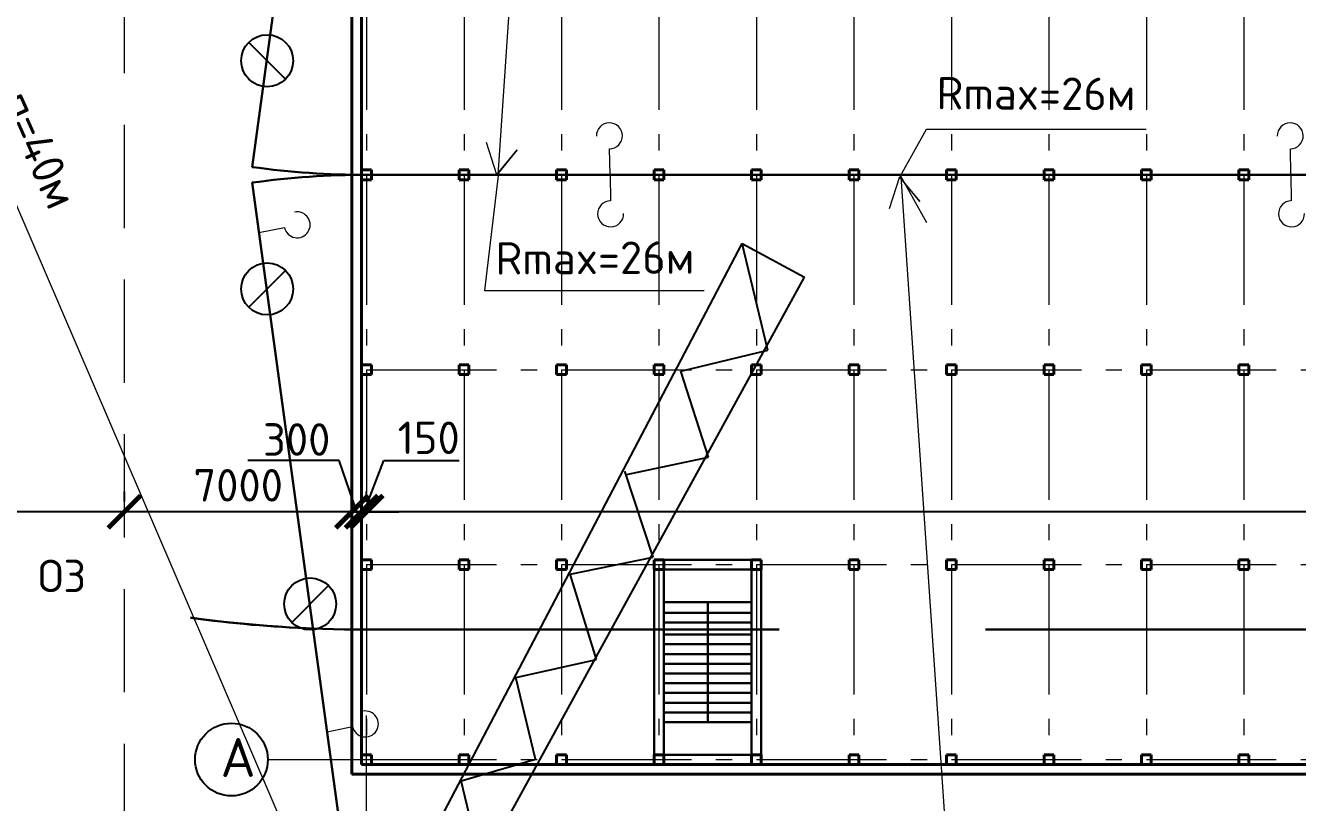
# Model space of a CAD drawing. Header units: millimetres. Extents: x -782 to 10910, y 3841 to 13237.
# Drawn here: x -609.9 to -531.6, y 4530.2 to 4578 of the extents above; entities that cross this region are included whole.
import ezdxf

# ---------------------------------------------------------------- set-up
doc = ezdxf.new("R2010")
doc.units = ezdxf.units.MM
for name, pattern in [('ACAD_ISO10W100', [18, 12, -3, 0, -3]), ('CENTER2', [28.575, 19.05, -3.175, 3.175, -3.175]), ('GOST2.303 6', [12, 8, -1.5, 1, -1.5]), ('штриховая2', [9.525, 6.35, -3.175])]:
    doc.linetypes.add(name, pattern=pattern)
doc.layers.add('1', color=7, linetype='Continuous')
doc.layers.add('тонкая', color=7, linetype='Continuous')
doc.layers.add('Оbводка', color=1, linetype='Continuous', lineweight=90)
doc.styles.add('2.5', font='isocpeur.ttf', dxfattribs={"height": 2})
doc.styles.add('Isocpeur', font='isocpeur.ttf')
doc.dimstyles.new('М500 стройгенп', dxfattribs={"dimtxt": 2, "dimasz": 2, "dimexe": 1.25, "dimexo": 0.625, "dimtad": 1, "dimlfac": 500, "dimtxsty": '2.5', "dimblk": 'ARCHTICK', "dimcen": 2.5, "dimadec": 0, "dimazin": 0, "dimtfac": 1, "dimtmove": 0, "dimatfit": 3, "dimfxl": 1, "dimarcsym": 0})

# ---------------------------------------------------------------- blocks, each defined once
blk = doc.blocks.new('_ArchTick')
at = {"color": 0, "linetype": 'ByBlock', "const_width": 0.15}
blk.add_lwpolyline([(-0.5, -0.5), (0.5, 0.5)], dxfattribs=at)
blk = doc.blocks.new('*D85')
at = {"color": 0, "lineweight": -2, "transparency": 16777216}
for p, q in [((-588.946, 4548.694), (-588.946, 4549.319)), ((-388.946, 4548.694), (-388.946, 4549.319)), ((-388.946, 4548.069), (-588.946, 4548.069))]:
    blk.add_line(p, q, dxfattribs=at)
at = {"layer": 'Defpoints', "color": 0, "lineweight": 20, "transparency": 16777216}
for p in [(-588.946, 4548.069), (-588.946, 4548.069), (-388.946, 4548.069)]:
    blk.add_point(p, dxfattribs=at)
at = {"color": 0, "lineweight": -2, "transparency": 16777216, "xscale": 2, "yscale": 2, "zscale": 2, "rotation": 180}
blk.add_blockref('_ArchTick', (-588.946, 4548.069), dxfattribs=at)
at = {"color": 0, "lineweight": -2, "transparency": 16777216, "xscale": 2, "yscale": 2, "zscale": 2}
blk.add_blockref('_ArchTick', (-388.946, 4548.069), dxfattribs=at)
at = {"color": 0, "lineweight": 20, "transparency": 16777216, "insert": (-488.946, 4549.694), "char_height": 2, "attachment_point": 5, "style": '2.5'}
blk.add_mtext('100000', dxfattribs=at)
blk = doc.blocks.new('*D86')
at = {"color": 0, "lineweight": -2, "transparency": 16777216}
for p, q in [((-603.846, 4548.694), (-603.846, 4549.319)), ((-589.846, 4548.694), (-589.846, 4549.319)), ((-589.846, 4548.069), (-603.846, 4548.069))]:
    blk.add_line(p, q, dxfattribs=at)
at = {"layer": 'Defpoints', "color": 0, "lineweight": 20, "transparency": 16777216}
for p in [(-603.846, 4548.069), (-603.846, 4548.069), (-589.846, 4548.069)]:
    blk.add_point(p, dxfattribs=at)
at = {"color": 0, "lineweight": -2, "transparency": 16777216, "xscale": 2, "yscale": 2, "zscale": 2, "rotation": 180}
blk.add_blockref('_ArchTick', (-603.846, 4548.069), dxfattribs=at)
at = {"color": 0, "lineweight": -2, "transparency": 16777216, "xscale": 2, "yscale": 2, "zscale": 2}
blk.add_blockref('_ArchTick', (-589.846, 4548.069), dxfattribs=at)
at = {"color": 0, "lineweight": 20, "transparency": 16777216, "insert": (-596.846, 4549.694), "char_height": 2, "attachment_point": 5, "style": '2.5'}
blk.add_mtext('7000', dxfattribs=at)
blk = doc.blocks.new('*D87')
at = {"color": 0, "lineweight": -2, "transparency": 16777216}
for p, q in [((-626.946, 4550.12), (-626.946, 4546.819)), ((-603.846, 4548.694), (-603.846, 4549.319)), ((-603.846, 4548.069), (-626.946, 4548.069))]:
    blk.add_line(p, q, dxfattribs=at)
at = {"layer": 'Defpoints', "color": 0, "lineweight": 25, "transparency": 16777216}
for p in [(-626.946, 4550.745), (-626.946, 4548.069), (-603.846, 4548.069)]:
    blk.add_point(p, dxfattribs=at)
at = {"color": 0, "lineweight": -2, "transparency": 16777216, "xscale": 2, "yscale": 2, "zscale": 2, "rotation": 180}
blk.add_blockref('_ArchTick', (-626.946, 4548.069), dxfattribs=at)
at = {"color": 0, "lineweight": -2, "transparency": 16777216, "xscale": 2, "yscale": 2, "zscale": 2}
blk.add_blockref('_ArchTick', (-603.846, 4548.069), dxfattribs=at)
at = {"color": 0, "lineweight": 20, "transparency": 16777216, "insert": (-615.396, 4549.694), "char_height": 2, "attachment_point": 5, "style": '2.5'}
blk.add_mtext('11550', dxfattribs=at)
blk = doc.blocks.new('*D215')
at = {"color": 0, "lineweight": -2, "transparency": 16777216}
for p, q in [((-589.251, 4548.683), (-589.251, 4549.319)), ((-588.951, 4548.683), (-588.951, 4549.319)), ((-589.251, 4548.069), (-591.251, 4548.069)), ((-589.251, 4548.069), (-588.951, 4548.069)), ((-588.951, 4548.069), (-586.951, 4548.069))]:
    blk.add_line(p, q, dxfattribs=at)
at = {"layer": 'Defpoints', "color": 0, "lineweight": 25, "transparency": 16777216}
for p in [(-589.251, 4548.058), (-588.951, 4548.069), (-588.951, 4548.058)]:
    blk.add_point(p, dxfattribs=at)
at = {"color": 0, "lineweight": -2, "transparency": 16777216, "xscale": 2, "yscale": 2, "zscale": 2}
blk.add_blockref('_ArchTick', (-589.251, 4548.069), dxfattribs=at)
at = {"color": 0, "lineweight": -2, "transparency": 16777216, "xscale": 2, "yscale": 2, "zscale": 2, "rotation": 180}
blk.add_blockref('_ArchTick', (-588.951, 4548.069), dxfattribs=at)
at = {"color": 0, "lineweight": 25, "transparency": 16777216, "insert": (-585.12, 4552.617), "char_height": 2, "attachment_point": 5, "style": '2.5'}
blk.add_mtext('150', dxfattribs=at)
blk = doc.blocks.new('*D216')
at = {"color": 0, "lineweight": -2, "transparency": 16777216}
for p, q in [((-589.846, 4548.689), (-589.846, 4549.319)), ((-589.251, 4548.683), (-589.251, 4549.319)), ((-589.846, 4548.069), (-591.846, 4548.069)), ((-589.846, 4548.069), (-589.251, 4548.069)), ((-589.251, 4548.069), (-587.251, 4548.069))]:
    blk.add_line(p, q, dxfattribs=at)
at = {"layer": 'Defpoints', "color": 0, "lineweight": 25, "transparency": 16777216}
for p in [(-589.846, 4548.064), (-589.251, 4548.069), (-589.251, 4548.058)]:
    blk.add_point(p, dxfattribs=at)
at = {"color": 0, "lineweight": -2, "transparency": 16777216, "xscale": 2, "yscale": 2, "zscale": 2}
blk.add_blockref('_ArchTick', (-589.846, 4548.069), dxfattribs=at)
at = {"color": 0, "lineweight": -2, "transparency": 16777216, "xscale": 2, "yscale": 2, "zscale": 2, "rotation": 180}
blk.add_blockref('_ArchTick', (-589.251, 4548.069), dxfattribs=at)
at = {"color": 0, "lineweight": 25, "transparency": 16777216, "insert": (-593.245, 4552.513), "char_height": 2, "attachment_point": 5, "style": '2.5'}
blk.add_mtext('300', dxfattribs=at)

msp = doc.modelspace()

# ---------------------------------------------------------------- hatches: boundary and pattern name
at = {"lineweight": 25}
h = msp.add_hatch(dxfattribs=at)
h.set_pattern_fill('ANSI31', color=256)
h.paths.add_polyline_path([(-368.191661, 4463.807408), (-373.728346, 4463.807408), (-373.728346, 4456.807408), (-369.148621, 4456.807408)])
h.paths.add_polyline_path([(-395.838756, 4466.392732), (-395.525305, 4468.691212, -0.033531004), (-397.946103, 4470.807408), (-579.946103, 4470.807408, -0.033546474), (-582.368081, 4468.690313), (-582.053972, 4466.392661, -0.454591532), (-580.237257, 4464.807408), (-397.654949, 4464.807408, -0.454492205)])
h.paths.add_polyline_path([(-369.748667, 4685.053568), (-370.828143, 4685.160867, -0.097320235), (-378.998894, 4680.813979), (-608.743581, 4680.807442), (-609.838767, 4672.796344, -0.071737884), (-603.062159, 4673.807128), (-596.916666, 4673.836845, -0.164269753), (-582.368081, 4668.924503), (-582.053972, 4671.222156, -0.374956444), (-583.437252, 4672.807408, -1), (-580.237257, 4672.807408), (-397.654949, 4672.807408, -1), (-394.454955, 4672.807408, -0.381458001), (-395.874355, 4671.217636), (-395.556386, 4668.870434, -0.164703998), (-380.97554, 4673.807408), (-368.225183, 4673.807408)])
h.paths.add_polyline_path([(-603.696659, 4674.934966, -1), (-603.37666, 4674.934966, -1)], flags=16)
h.paths.add_polyline_path([(-395.874355, 4671.217636, -0.447745786), (-397.654949, 4672.807408), (-580.237257, 4672.807408, -0.454591532), (-582.053972, 4671.222156), (-582.368081, 4668.924503, -0.033546474), (-579.946103, 4666.807408), (-397.916183, 4666.807838, -0.032682346), (-395.556386, 4668.870434)])
h.paths.add_polyline_path([(-468.071309, 4672.209808), (-468.071309, 4678.809808), (-472.871309, 4678.809808), (-472.871309, 4672.209808)], flags=24)
h.paths.add_polyline_path([(-468.071309, 4664.861306), (-468.071309, 4671.461306), (-472.871309, 4671.461306), (-472.871309, 4664.861306)], flags=9)
h.paths.add_polyline_path([(-568.008949, 4665.132408), (-561.808949, 4665.132408), (-561.808949, 4669.932408), (-568.008949, 4669.932408)], flags=9)
h = msp.add_hatch(dxfattribs=at)
h.set_pattern_fill('AR-CONC', color=256, scale=0.025)
h.paths.add_polyline_path([(-608.743586, 4680.807408), (-609.946103, 4680.807408, 0.085693329), (-617.993627, 4679.417967), (-617.98751, 4668.509175, -0.096812565), (-609.838767, 4672.796344)])
h.paths.add_polyline_path([(-617.98751, 4668.509175), (-617.993627, 4679.417967, 0.317259017), (-633.946103, 4656.807408), (-633.946103, 4480.807408, 0.414213562), (-609.946103, 4456.807408), (-608.743586, 4456.807408), (-609.700546, 4463.807408), (-609.838767, 4464.818472, -0.331250642), (-626.946103, 4487.807408), (-626.946103, 4649.807408, -0.170440016), (-621.679003, 4664.810023, -0.232505761), (-622.146101, 4665.760209, -0.671055341), (-620.090862, 4666.601968, -0.029601779)])
h.paths.add_polyline_path([(-620.687894, 4666.669257), (-615.287894, 4666.669257), (-615.287894, 4671.469257), (-620.687894, 4671.469257)], flags=25)
h.paths.add_polyline_path([(-633.514713, 4548.873557), (-626.914713, 4548.873557), (-626.914713, 4553.673557), (-633.514713, 4553.673557)], flags=24)
h.paths.add_polyline_path([(-632.021103, 4479.706118), (-625.421103, 4479.706118), (-625.421103, 4484.506118), (-632.021103, 4484.506118)], flags=24)
h.paths.add_polyline_path([(-634.133065, 4600.843937), (-630.443071, 4600.843937), (-630.443071, 4605.16393), (-634.133065, 4605.16393)], flags=9)
at = {"lineweight": 20}
h = msp.add_hatch(dxfattribs=at)
h.set_pattern_fill('AR-CONC', color=256, scale=0.025)
h.paths.add_polyline_path([(-316.353466, 4463.807408), (-368.191661, 4463.807408), (-369.148621, 4456.807408), (-316.353466, 4456.807408)])
edge = h.paths.add_edge_path()
edge.add_line((-368.191661, 4463.807408), (-387.037143, 4463.807408))
edge.add_arc((-387.037143, 4475.807794), 12.000386, 223.86662461, 270, ccw=False)
edge.add_line((-395.688881, 4467.491743), (-395.838756, 4466.392732))
edge.add_arc((-396.054952, 4464.807408), 1.599997, 0, 82.23429528, ccw=False)
edge.add_arc((-396.054952, 4464.807408), 1.599997, -180, 0, ccw=False)
edge.add_line((-397.654949, 4464.807408), (-580.237257, 4464.807408))
edge.add_arc((-581.837255, 4464.807408), 1.599997, -180, 0, ccw=False)
edge.add_arc((-581.837255, 4464.807408), 1.599997, 97.78457087, 180, ccw=False)
edge.add_line((-582.053972, 4466.392661), (-582.204114, 4467.490923))
edge.add_arc((-590.855063, 4475.807794), 12.000386, 270, 316.12794469, ccw=False)
edge.add_line((-590.855063, 4463.807408), (-609.700546, 4463.807408))
edge.add_line((-609.700546, 4463.807408), (-608.743586, 4456.807408))
edge.add_line((-608.743586, 4456.807408), (-369.148621, 4456.807408))
edge.add_line((-369.148621, 4456.807408), (-368.191661, 4463.807408))
edge = h.paths.add_edge_path()
edge.add_arc((-387.037143, 4475.807794), 12.000386, 204.62550124, 223.86662461, ccw=False)
edge.add_line((-397.946103, 4470.807408), (-490.693853, 4470.807408))
edge.add_arc((-491.827745, 4471.200197), 1.199998, 199.10645728, 340.89354272, ccw=False)
edge.add_line((-492.961638, 4470.807408), (-579.946103, 4470.807408))
edge.add_arc((-590.855063, 4475.807794), 12.000386, 316.12794469, 335.37449876, ccw=False)
edge.add_line((-582.204114, 4467.490923), (-582.053972, 4466.392661))
edge.add_arc((-581.837255, 4464.807408), 1.599997, 0, 97.78457087, ccw=False)
edge.add_line((-580.237257, 4464.807408), (-397.654949, 4464.807408))
edge.add_arc((-396.054952, 4464.807408), 1.599997, 82.23429528, 180, ccw=False)
edge.add_line((-395.838756, 4466.392732), (-395.688881, 4467.491743))
edge = h.paths.add_edge_path()
edge.add_line((-369.173453, 4680.807408), (-608.743586, 4680.807408))
edge.add_line((-608.743586, 4680.807408), (-609.700546, 4673.807408))
edge.add_line((-609.700546, 4673.807408), (-590.855063, 4673.807408))
edge.add_arc((-590.855063, 4661.807022), 12.000386, 43.87205531, 90, ccw=False)
edge.add_line((-582.204114, 4670.123893), (-582.053972, 4671.222156))
edge.add_arc((-581.837255, 4672.807408), 1.599997, 180, 262.21542913, ccw=False)
edge.add_arc((-581.837255, 4672.807408), 1.599997, 0, 180, ccw=False)
edge.add_line((-580.237257, 4672.807408), (-397.654949, 4672.807408))
edge.add_arc((-396.054952, 4672.807408), 1.599997, 0, 180, ccw=False)
edge.add_arc((-396.054952, 4672.807408), 1.599997, -83.51900907, 0, ccw=False)
edge.add_line((-395.874355, 4671.217636), (-395.556386, 4668.870434))
edge.add_arc((-336.114625, 4576.116626), 110.1662, 117.53133097, 122.65399107, ccw=False)
edge.add_line((-387.037143, 4673.807408), (-368.225183, 4673.807408))
edge.add_line((-368.225183, 4673.807408), (-369.173453, 4680.807408))
edge = h.paths.add_edge_path()
edge.add_line((-608.743586, 4680.807408), (-617.994481, 4680.807408))
edge.add_line((-617.994481, 4680.807408), (-617.990367, 4673.414839))
edge.add_arc((-614.946103, 4661.807408), 12, 90, 104.69589657, ccw=False)
edge.add_line((-614.946103, 4673.807408), (-609.700546, 4673.807408))
edge.add_line((-609.700546, 4673.807408), (-608.743586, 4680.807408))
edge = h.paths.add_edge_path()
edge.add_line((-395.556386, 4668.870434), (-395.874355, 4671.217636))
edge.add_arc((-396.054952, 4672.807408), 1.599997, 180, 276.48099093, ccw=False)
edge.add_line((-397.654949, 4672.807408), (-580.237257, 4672.807408))
edge.add_arc((-581.837255, 4672.807408), 1.599997, -97.78457087, 0, ccw=False)
edge.add_line((-582.053972, 4671.222156), (-582.204114, 4670.123893))
edge.add_arc((-590.855063, 4661.807022), 12.000386, 24.62550124, 43.87205531, ccw=False)
edge.add_line((-579.946103, 4666.807408), (-495.336234, 4666.807408))
edge.add_arc((-494.750257, 4665.760209), 1.199998, 60.7700888, 119.2299112, ccw=False)
edge.add_line((-494.164279, 4666.807408), (-397.946103, 4666.807408))
edge.add_arc((-395.805836, 4666.743802), 2.141212, 83.30987815, 178.29773268, ccw=False)
h.paths.add_polyline_path([(-493.997563, 4666.092173), (-490.757568, 4666.092173), (-490.757568, 4666.807408), (-493.997563, 4666.807408)])
h.paths.add_polyline_path([(-368.225183, 4673.807408), (-316.353466, 4673.807408), (-316.353466, 4680.807408), (-369.173453, 4680.807408)])
edge = h.paths.add_edge_path()
edge.add_arc((-609.946103, 4656.807408), 24, 109.59180627, 180)
edge.add_line((-633.946103, 4656.807408), (-633.946103, 4480.807408))
edge.add_arc((-609.946103, 4480.807408), 24, 180, 270)
edge.add_line((-609.946103, 4456.807408), (-608.743586, 4456.807408))
edge.add_line((-608.743586, 4456.807408), (-609.700546, 4463.807408))
edge.add_line((-609.700546, 4463.807408), (-614.946103, 4463.807408))
edge.add_arc((-637.916666, 4452.836845), 25.455844, 25.52877937, 64.47122063)
edge.add_line((-626.946103, 4475.807408), (-626.946103, 4661.807408))
edge.add_arc((-614.946103, 4661.807408), 12, 104.69589657, 180, ccw=False)
edge.add_line((-617.990367, 4673.414839), (-617.993708, 4679.417938))
at = {"lineweight": 25}
h = msp.add_hatch(dxfattribs=at)
h.set_pattern_fill('AR-CONC', color=256, scale=0.025)
h.paths.add_polyline_path([(-583.437252, 4464.807408, -0.374956444), (-582.053972, 4466.392661), (-582.204114, 4467.490923, -0.204033738), (-590.855063, 4463.807408), (-602.946103, 4463.807408, -0.072953131), (-609.838767, 4464.818472), (-608.743586, 4456.807408), (-375.228346, 4456.807408), (-375.228346, 4463.807408), (-387.037143, 4463.807408, -0.077886135), (-390.708441, 4464.382785), (-394.459977, 4464.680734, -0.96113778), (-397.654949, 4464.807408), (-580.237257, 4464.807408, -1)])
h.paths.add_polyline_path([(-633.514713, 4548.873557), (-626.914713, 4548.873557), (-626.914713, 4553.673557), (-633.514713, 4553.673557)], flags=24)
h.paths.add_polyline_path([(-632.021103, 4479.706118), (-625.421103, 4479.706118), (-625.421103, 4484.506118), (-632.021103, 4484.506118)], flags=24)
h.paths.add_polyline_path([(-634.133065, 4600.843937), (-630.443071, 4600.843937), (-630.443071, 4605.16393), (-634.133065, 4605.16393)], flags=9)
h.paths.add_polyline_path([(-468.071309, 4457.905008), (-468.071309, 4464.505008), (-472.871309, 4464.505008), (-472.871309, 4457.905008)], flags=24)
edge = h.paths.add_edge_path()
edge.add_arc((-609.946103, 4656.807408), 24, 109.59160183, 180)
edge.add_line((-633.946103, 4656.807408), (-633.946103, 4480.807408))
edge.add_arc((-609.946103, 4480.807408), 24, 180, 270)
edge.add_line((-609.946103, 4456.807408), (-608.743586, 4456.807408))
edge.add_line((-608.743586, 4456.807408), (-609.700546, 4463.807408))
edge.add_line((-609.700546, 4463.807408), (-609.838767, 4464.818472))
edge.add_arc((-602.946103, 4487.807408), 24, 180, 253.30994122, ccw=False)
edge.add_line((-626.946103, 4487.807408), (-626.946103, 4661.807408))
edge.add_arc((-614.946103, 4661.807408), 12, 104.69537151, 180, ccw=False)
edge.add_line((-617.990261, 4673.414867), (-617.993627, 4679.417967))
at = {"lineweight": 20}
h = msp.add_hatch(dxfattribs=at)
h.set_pattern_fill('ANSI31', color=256, angle=90)
h.set_pattern_definition([(135, (-2824.641, 1373.7972), (-2.245064, -2.245064), [])])
h.paths.add_polyline_path([(-579.946103, 4470.807408, -0.084176912), (-582.204114, 4467.490923), (-582.053972, 4466.392661, -0.454591532), (-580.237257, 4464.807408), (-397.654949, 4464.807408, -0.454492205), (-395.838756, 4466.392732), (-395.688881, 4467.491743, -0.084153049), (-397.946103, 4470.807408), (-490.693853, 4470.807408, -0.71189231), (-492.961638, 4470.807408)])
h.paths.add_polyline_path([(-580.237257, 4672.807408, -0.454591532), (-582.053972, 4671.222156), (-582.204114, 4670.123893, -0.084176912), (-579.946103, 4666.807408), (-495.336234, 4666.807408, -0.260759243), (-494.164279, 4666.807408), (-397.946103, 4666.807408, -0.083164554), (-395.721467, 4670.089038), (-395.874355, 4671.217636, -0.447745786), (-397.654949, 4672.807408)])
h.paths.add_polyline_path([(-493.99518, 4666.152561), (-488.59518, 4666.152561), (-488.59518, 4670.952561), (-493.99518, 4670.952561)], flags=9)
h.paths.add_polyline_path([(-360.290529, 4665.506476), (-355.290529, 4665.506476), (-355.290529, 4670.306476), (-360.290529, 4670.306476)], flags=9)

# ---------------------------------------------------------------- linework, layer by layer
at = {"lineweight": 30}
for p, q in [((-595.989439, 4569.286622), (-588.946103, 4620.807408)), ((-595.989439, 4568.328194), (-588.946103, 4516.807408)), ((-570.646103, 4545.107408), (-565.246103, 4545.107408)), ((-571.246103, 4544.507408), (-571.246103, 4533.107408)), ((-570.646103, 4533.107408), (-570.646103, 4544.507408)), ((-570.646103, 4544.507408), (-570.646103, 4542.507408)), ((-570.646103, 4544.507408), (-565.246103, 4544.507408)), ((-565.246103, 4544.507408), (-565.246103, 4533.107408)), ((-564.646103, 4533.107408), (-564.646103, 4544.507408)), ((-570.646103, 4542.507408), (-565.246103, 4542.507408)), ((-567.946103, 4535.107408), (-567.946103, 4542.507408)), ((-570.646103, 4541.846091), (-565.246103, 4541.846091)), ((-570.646103, 4541.246091), (-565.246103, 4541.246091)), ((-570.646103, 4540.507408), (-565.246103, 4540.507408)), ((-570.646103, 4539.907408), (-565.246103, 4539.907408)), ((-570.646103, 4539.307408), (-565.246103, 4539.307408)), ((-570.646103, 4538.707408), (-565.246103, 4538.707408)), ((-570.646103, 4538.107408), (-565.246103, 4538.107408)), ((-570.646103, 4537.507408), (-565.246103, 4537.507408)), ((-570.646103, 4536.907408), (-565.246103, 4536.907408)), ((-570.646103, 4536.307408), (-565.246103, 4536.307408)), ((-570.646103, 4535.707408), (-565.246103, 4535.707408)), ((-570.646103, 4533.107408), (-570.646103, 4535.107408)), ((-570.646103, 4535.107408), (-565.246103, 4535.107408)), ((-565.246103, 4533.107408), (-570.646103, 4533.107408))]:
    msp.add_line(p, q, dxfattribs=at)
at = {"lineweight": 20}
for p, q in [((-580.83881, 4568.817203), (-577.309, 4620.697261)), ((-580.830604, 4568.937815), (-581.677329, 4561.682859)), ((-556.052278, 4568.687466), (-552.522468, 4516.807408)), ((-588.946103, 4548.068777), (-589.846103, 4548.068777))]:
    msp.add_line(p, q, dxfattribs=at)
at = {"linetype": 'штриховая2', "lineweight": 20}
msp.add_line((-603.846103, 4517.907408), (-603.846103, 4619.707408), dxfattribs=at)
at = {"lineweight": 40}
for p, q in [((-589.846103, 4605.707408), (-589.846103, 4535.249356)), ((-589.246103, 4605.107408), (-589.246103, 4532.507408)), ((-588.646103, 4569.107408), (-589.246103, 4569.107408)), ((-589.246103, 4569.107408), (-589.246103, 4568.507408)), ((-588.646103, 4568.507408), (-588.646103, 4569.107408)), ((-582.646103, 4569.107408), (-583.246103, 4569.107408)), ((-583.246103, 4569.107408), (-583.246103, 4568.507408)), ((-582.646103, 4568.507408), (-582.646103, 4569.107408)), ((-576.646103, 4569.107408), (-577.246103, 4569.107408)), ((-577.246103, 4569.107408), (-577.246103, 4568.507408)), ((-576.646103, 4568.507408), (-576.646103, 4569.107408)), ((-570.646103, 4569.107408), (-571.246103, 4569.107408)), ((-571.246103, 4569.107408), (-571.246103, 4568.507408)), ((-570.646103, 4568.507408), (-570.646103, 4569.107408)), ((-564.646103, 4569.107408), (-565.246103, 4569.107408)), ((-565.246103, 4569.107408), (-565.246103, 4568.507408)), ((-564.646103, 4568.507408), (-564.646103, 4569.107408)), ((-558.646103, 4569.107408), (-559.246103, 4569.107408)), ((-559.246103, 4569.107408), (-559.246103, 4568.507408)), ((-558.646103, 4568.507408), (-558.646103, 4569.107408)), ((-552.646103, 4569.107408), (-553.246103, 4569.107408)), ((-553.246103, 4569.107408), (-553.246103, 4568.507408)), ((-552.646103, 4568.507408), (-552.646103, 4569.107408)), ((-546.646103, 4569.107408), (-547.246103, 4569.107408)), ((-547.246103, 4569.107408), (-547.246103, 4568.507408)), ((-546.646103, 4568.507408), (-546.646103, 4569.107408)), ((-540.646103, 4569.107408), (-541.246103, 4569.107408)), ((-541.246103, 4569.107408), (-541.246103, 4568.507408)), ((-540.646103, 4568.507408), (-540.646103, 4569.107408)), ((-534.646103, 4569.107408), (-535.246103, 4569.107408)), ((-535.246103, 4569.107408), (-535.246103, 4568.507408)), ((-534.646103, 4568.507408), (-534.646103, 4569.107408)), ((-589.246103, 4568.507408), (-588.646103, 4568.507408)), ((-583.246103, 4568.507408), (-582.646103, 4568.507408)), ((-577.246103, 4568.507408), (-576.646103, 4568.507408)), ((-571.246103, 4568.507408), (-570.646103, 4568.507408)), ((-565.246103, 4568.507408), (-564.646103, 4568.507408)), ((-559.246103, 4568.507408), (-558.646103, 4568.507408)), ((-553.246103, 4568.507408), (-552.646103, 4568.507408)), ((-547.246103, 4568.507408), (-546.646103, 4568.507408)), ((-541.246103, 4568.507408), (-540.646103, 4568.507408)), ((-535.246103, 4568.507408), (-534.646103, 4568.507408)), ((-588.646103, 4557.107408), (-589.246103, 4557.107408)), ((-589.246103, 4557.107408), (-589.246103, 4556.507408)), ((-589.246103, 4556.507408), (-588.646103, 4556.507408)), ((-588.646103, 4556.507408), (-588.646103, 4557.107408)), ((-582.646103, 4557.107408), (-583.246103, 4557.107408)), ((-583.246103, 4557.107408), (-583.246103, 4556.507408)), ((-583.246103, 4556.507408), (-582.646103, 4556.507408)), ((-582.646103, 4556.507408), (-582.646103, 4557.107408)), ((-576.646103, 4557.107408), (-577.246103, 4557.107408)), ((-577.246103, 4557.107408), (-577.246103, 4556.507408)), ((-577.246103, 4556.507408), (-576.646103, 4556.507408)), ((-576.646103, 4556.507408), (-576.646103, 4557.107408)), ((-570.646103, 4557.107408), (-571.246103, 4557.107408)), ((-571.246103, 4557.107408), (-571.246103, 4556.507408)), ((-571.246103, 4556.507408), (-570.646103, 4556.507408)), ((-570.646103, 4556.507408), (-570.646103, 4557.107408)), ((-564.646103, 4557.107408), (-565.246103, 4557.107408)), ((-565.246103, 4557.107408), (-565.246103, 4556.507408)), ((-565.246103, 4556.507408), (-564.646103, 4556.507408)), ((-564.646103, 4556.507408), (-564.646103, 4557.107408)), ((-558.646103, 4557.107408), (-559.246103, 4557.107408)), ((-559.246103, 4557.107408), (-559.246103, 4556.507408)), ((-559.246103, 4556.507408), (-558.646103, 4556.507408)), ((-558.646103, 4556.507408), (-558.646103, 4557.107408)), ((-552.646103, 4557.107408), (-553.246103, 4557.107408)), ((-553.246103, 4557.107408), (-553.246103, 4556.507408)), ((-553.246103, 4556.507408), (-552.646103, 4556.507408)), ((-552.646103, 4556.507408), (-552.646103, 4557.107408)), ((-546.646103, 4557.107408), (-547.246103, 4557.107408)), ((-547.246103, 4557.107408), (-547.246103, 4556.507408)), ((-547.246103, 4556.507408), (-546.646103, 4556.507408)), ((-546.646103, 4556.507408), (-546.646103, 4557.107408)), ((-540.646103, 4557.107408), (-541.246103, 4557.107408)), ((-541.246103, 4557.107408), (-541.246103, 4556.507408)), ((-541.246103, 4556.507408), (-540.646103, 4556.507408)), ((-540.646103, 4556.507408), (-540.646103, 4557.107408)), ((-534.646103, 4557.107408), (-535.246103, 4557.107408)), ((-535.246103, 4557.107408), (-535.246103, 4556.507408)), ((-535.246103, 4556.507408), (-534.646103, 4556.507408)), ((-534.646103, 4556.507408), (-534.646103, 4557.107408)), ((-588.646103, 4545.107408), (-589.246103, 4545.107408)), ((-589.246103, 4545.107408), (-589.246103, 4544.507408)), ((-588.646103, 4544.507408), (-588.646103, 4545.107408)), ((-582.646103, 4545.107408), (-583.246103, 4545.107408)), ((-583.246103, 4545.107408), (-583.246103, 4544.507408)), ((-582.646103, 4544.507408), (-582.646103, 4545.107408)), ((-576.646103, 4545.107408), (-577.246103, 4545.107408)), ((-577.246103, 4545.107408), (-577.246103, 4544.507408)), ((-576.646103, 4544.507408), (-576.646103, 4545.107408)), ((-570.646103, 4545.107408), (-571.246103, 4545.107408)), ((-571.246103, 4545.107408), (-571.246103, 4544.507408)), ((-570.646103, 4544.507408), (-570.646103, 4545.107408)), ((-564.646103, 4545.107408), (-565.246103, 4545.107408)), ((-565.246103, 4545.107408), (-565.246103, 4544.507408)), ((-564.646103, 4544.507408), (-564.646103, 4545.107408)), ((-558.646103, 4545.107408), (-559.246103, 4545.107408)), ((-559.246103, 4545.107408), (-559.246103, 4544.507408)), ((-558.646103, 4544.507408), (-558.646103, 4545.107408)), ((-552.646103, 4545.107408), (-553.246103, 4545.107408)), ((-553.246103, 4545.107408), (-553.246103, 4544.507408)), ((-552.646103, 4544.507408), (-552.646103, 4545.107408)), ((-546.646103, 4545.107408), (-547.246103, 4545.107408)), ((-547.246103, 4545.107408), (-547.246103, 4544.507408)), ((-546.646103, 4544.507408), (-546.646103, 4545.107408)), ((-540.646103, 4545.107408), (-541.246103, 4545.107408)), ((-541.246103, 4545.107408), (-541.246103, 4544.507408)), ((-540.646103, 4544.507408), (-540.646103, 4545.107408)), ((-534.646103, 4545.107408), (-535.246103, 4545.107408)), ((-535.246103, 4545.107408), (-535.246103, 4544.507408)), ((-534.646103, 4544.507408), (-534.646103, 4545.107408)), ((-589.246103, 4544.507408), (-588.646103, 4544.507408)), ((-583.246103, 4544.507408), (-582.646103, 4544.507408)), ((-577.246103, 4544.507408), (-576.646103, 4544.507408)), ((-571.246103, 4544.507408), (-570.646103, 4544.507408)), ((-565.246103, 4544.507408), (-564.646103, 4544.507408)), ((-559.246103, 4544.507408), (-558.646103, 4544.507408)), ((-553.246103, 4544.507408), (-552.646103, 4544.507408)), ((-547.246103, 4544.507408), (-546.646103, 4544.507408)), ((-541.246103, 4544.507408), (-540.646103, 4544.507408)), ((-535.246103, 4544.507408), (-534.646103, 4544.507408)), ((-589.846103, 4535.249356), (-589.846103, 4532.507408)), ((-588.646103, 4533.107408), (-589.246103, 4533.107408)), ((-589.246103, 4533.107408), (-589.246103, 4532.507408)), ((-588.646103, 4532.507408), (-588.646103, 4533.107408)), ((-582.646103, 4533.107408), (-583.246103, 4533.107408)), ((-583.246103, 4533.107408), (-583.246103, 4532.507408)), ((-582.646103, 4532.507408), (-582.646103, 4533.107408)), ((-576.646103, 4533.107408), (-577.246103, 4533.107408)), ((-577.246103, 4533.107408), (-577.246103, 4532.507408)), ((-576.646103, 4532.507408), (-576.646103, 4533.107408)), ((-570.646103, 4533.107408), (-571.246103, 4533.107408)), ((-571.246103, 4533.107408), (-571.246103, 4532.507408)), ((-570.646103, 4532.507408), (-570.646103, 4533.107408)), ((-564.646103, 4533.107408), (-565.246103, 4533.107408)), ((-565.246103, 4533.107408), (-565.246103, 4532.507408)), ((-564.646103, 4532.507408), (-564.646103, 4533.107408)), ((-558.646103, 4533.107408), (-559.246103, 4533.107408)), ((-559.246103, 4533.107408), (-559.246103, 4532.507408)), ((-558.646103, 4532.507408), (-558.646103, 4533.107408)), ((-552.646103, 4533.107408), (-553.246103, 4533.107408)), ((-553.246103, 4533.107408), (-553.246103, 4532.507408)), ((-552.646103, 4532.507408), (-552.646103, 4533.107408)), ((-546.646103, 4533.107408), (-547.246103, 4533.107408)), ((-547.246103, 4533.107408), (-547.246103, 4532.507408)), ((-546.646103, 4532.507408), (-546.646103, 4533.107408)), ((-540.646103, 4533.107408), (-541.246103, 4533.107408)), ((-541.246103, 4533.107408), (-541.246103, 4532.507408)), ((-540.646103, 4532.507408), (-540.646103, 4533.107408)), ((-534.646103, 4533.107408), (-535.246103, 4533.107408)), ((-535.246103, 4533.107408), (-535.246103, 4532.507408)), ((-534.646103, 4532.507408), (-534.646103, 4533.107408)), ((-589.846103, 4532.507408), (-589.846103, 4531.907408)), ((-589.246103, 4532.507408), (-588.646103, 4532.507408)), ((-589.246103, 4532.507408), (-388.646103, 4532.507408)), ((-583.246103, 4532.507408), (-582.646103, 4532.507408)), ((-577.246103, 4532.507408), (-576.646103, 4532.507408)), ((-571.246103, 4532.507408), (-570.646103, 4532.507408)), ((-565.246103, 4532.507408), (-564.646103, 4532.507408)), ((-559.246103, 4532.507408), (-558.646103, 4532.507408)), ((-553.246103, 4532.507408), (-552.646103, 4532.507408)), ((-547.246103, 4532.507408), (-546.646103, 4532.507408)), ((-541.246103, 4532.507408), (-540.646103, 4532.507408)), ((-535.246103, 4532.507408), (-534.646103, 4532.507408)), ((-589.846103, 4531.907408), (-388.646103, 4531.907408))]:
    msp.add_line(p, q, dxfattribs=at)
at = {"linetype": 'GOST2.303 6', "lineweight": 20}
for p, q in [((-588.946103, 4604.807408), (-588.946103, 4532.807408)), ((-582.946103, 4604.807408), (-582.946103, 4532.807408)), ((-576.946103, 4604.807408), (-576.946103, 4532.807408)), ((-570.946103, 4604.807408), (-570.946103, 4532.807408)), ((-564.946103, 4604.807408), (-564.946103, 4532.807408)), ((-558.946103, 4604.807408), (-558.946103, 4532.807408)), ((-552.946103, 4604.807408), (-552.946103, 4532.807408)), ((-546.946103, 4604.807408), (-546.946103, 4532.807408)), ((-540.946103, 4604.807408), (-540.946103, 4532.807408)), ((-534.946103, 4604.807408), (-534.946103, 4532.807408)), ((-588.946103, 4556.807408), (-388.946103, 4556.807408)), ((-588.946103, 4544.807408), (-388.946103, 4544.807408)), ((-588.946103, 4528.759219), (-588.946103, 4535.524369)), ((-588.946103, 4532.807408), (-388.946103, 4532.807408))]:
    msp.add_line(p, q, dxfattribs=at)
at = {"lineweight": 13}
for p, q in [((-588.946103, 4516.807408), (-620.520779, 4590.247508)), ((-556.07794, 4568.752335), (-554.469766, 4571.628461)), ((-554.469766, 4571.628461), (-540.957863, 4571.628461)), ((-573.959024, 4568.807408), (-573.984664, 4570.4072)), ((-532.049324, 4568.807408), (-532.074964, 4570.4072)), ((-573.959024, 4568.807408), (-573.933385, 4567.207616)), ((-556.07794, 4568.752335), (-554.469766, 4565.876209)), ((-532.049324, 4568.807408), (-532.023685, 4567.207616)), ((-595.568606, 4565.249873), (-594.000668, 4565.568559)), ((-581.677329, 4561.682859), (-568.165427, 4561.682859)), ((-591.367911, 4534.52251), (-589.799972, 4534.841196))]:
    msp.add_line(p, q, dxfattribs=at)
at = {"lineweight": 25}
for p, q in [((-593.930748, 4574.700524), (-596.193486, 4576.963262)), ((-595.062117, 4575.831893), (-593.930748, 4574.700524)), ((-593.930748, 4562.914292), (-596.193486, 4560.651554)), ((-595.062117, 4561.782923), (-593.930748, 4562.914292)), ((-590.632389, 4551.216261), (-596.249369, 4551.216261)), ((-589.548441, 4548.068777), (-590.632389, 4551.216261)), ((-589.100779, 4548.068777), (-587.882811, 4551.216261)), ((-587.882811, 4551.216261), (-583.238259, 4551.216261)), ((-591.285776, 4543.519189), (-593.548514, 4541.256451)), ((-592.417145, 4542.38782), (-591.285776, 4543.519189)), ((-570.646103, 4535.107408), (-570.646103, 4535.707408))]:
    msp.add_line(p, q, dxfattribs=at)
at = {"lineweight": 18}
for p, q in [((-580.930098, 4568.817203), (-581.55575, 4570.796434)), ((-579.673218, 4570.340868), (-580.930098, 4568.817203)), ((-580.900172, 4568.853481), (-579.673218, 4570.340868)), ((-556.143566, 4568.687466), (-556.769218, 4566.708236)), ((-554.886686, 4567.163802), (-556.143566, 4568.687466)), ((-556.11364, 4568.651189), (-554.886686, 4567.163802))]:
    msp.add_line(p, q, dxfattribs=at)
at = {"linetype": 'CENTER2', "lineweight": 30, "ltscale": 200}
msp.add_line((-588.946103, 4568.807408), (-388.946103, 4568.807408), dxfattribs=at)
at = {"color": 0, "lineweight": 25, "ltscale": 100}
for p, q in [((-564.254684, 4558.002742), (-565.830714, 4564.575066)), ((-569.595617, 4556.713483), (-564.254684, 4558.002742)), ((-567.902367, 4551.425415), (-569.595617, 4556.713483)), ((-572.954357, 4550.35438), (-567.902367, 4551.425415)), ((-571.311474, 4545.261159), (-573.046342, 4550.572244)), ((-576.405082, 4544.213141), (-571.311474, 4545.261159)), ((-574.791305, 4538.969024), (-576.405082, 4544.213141)), ((-579.763822, 4537.854037), (-574.791305, 4538.969024)), ((-578.543496, 4532.827516), (-579.763822, 4537.854037)), ((-583.122563, 4531.494934), (-578.543496, 4532.827516)), ((-581.902236, 4526.468413), (-583.122563, 4531.494934))]:
    msp.add_line(p, q, dxfattribs=at)
at = {"linetype": 'штриховая2', "lineweight": 30, "ltscale": 4}
msp.add_line((-588.946103, 4540.807408), (-388.946103, 4540.807408), dxfattribs=at)
at = {"linetype": 'ACAD_ISO10W100', "lineweight": 20}
msp.add_line((-595.054869, 4532.807408), (-588.289719, 4532.807408), dxfattribs=at)
at = {"lineweight": 25}
for centre in [(-595.062117, 4575.831893), (-595.062117, 4561.782923), (-592.417145, 4542.38782)]:
    msp.add_circle(centre, 1.599997, dxfattribs=at)
at = {"lineweight": 13}
for centre, start, end in [((-573.997484, 4571.207096), 270.9181889, 180.9181889), ((-532.087784, 4571.207096), 270.9181889, 180.9181889), ((-573.920565, 4566.40772), 90.9181889, 0.9181889), ((-532.010865, 4566.40772), 90.9181889, 0.9181889), ((-593.216698, 4565.727901), 191.48893304, 101.48893304), ((-589.016003, 4535.000538), 191.48893304, 101.48893304)]:
    msp.add_arc(centre, 0.799999, start, end, dxfattribs=at)
at = {"lineweight": 30}
for centre, start, end in [((-588.946103, 4620.807408), 262.21542913, 270), ((-588.946103, 4516.807408), 90, 97.78457087)]:
    msp.add_arc(centre, 52, start, end, dxfattribs=at)
at = {"linetype": 'штриховая2', "lineweight": 30, "ltscale": 4}
for centre, radius, start, end in [((-588.946103, 4620.807408), 80, 262.21542913, 270), ((-589.316745, 4617.589927), 76.770366, 262.16510179, 267.82048469)]:
    msp.add_arc(centre, radius, start, end, dxfattribs=at)
at = {"layer": 'Оbводка', "color": 0, "lineweight": -2}
msp.add_circle((-597.260616, 4532.807408), 2.239996, dxfattribs=at)
at = {"layer": 'тонкая', "color": 0, "lineweight": 25, "ltscale": 5000}
for p, q in [((-589.840043, 4518.776727), (-565.830714, 4564.575066)), ((-565.830714, 4564.575066), (-561.982257, 4562.498184)), ((-586.850732, 4517.163497), (-561.982257, 4562.498184))]:
    msp.add_line(p, q, dxfattribs=at)

# ---------------------------------------------------------------- texts
at = {"layer": '1', "char_height": 2, "width": 335.51997649, "style": 'Isocpeur'}
for s, insert, attachment_point, rotation in [('Rоп=40м', (-610.92869, 4576.894704), 1, 294.20267274), ('Rmax=26м', (-553.854083, 4574.842611), 1, 359.70756521), ('Rmax=26м', (-581.005314, 4562.662059), 7, 0.29243479)]:
    msp.add_mtext(s, dxfattribs=dict(at, insert=insert, attachment_point=attachment_point, rotation=rotation))
at = {"layer": '1', "width": 335.51997649, "attachment_point": 1, "style": 'Isocpeur'}
for s, insert, char_height in [('ОЗ', (-609.171295, 4545.113273), 2), ('А', (-597.93152, 4534.14181), 2.399996)]:
    msp.add_mtext(s, dxfattribs=dict(at, insert=insert, char_height=char_height))

# ---------------------------------------------------------------- dimensions: what is measured, and where the dimension line sits
at = {"lineweight": 25}
dim = msp.add_linear_dim(base=(-589.250779, 4548.068777), p1=(-589.846103, 4548.0641), p2=(-589.250779, 4548.05764), angle=180, text='300', dimstyle='М500 стройгенп', override={"dimtmove": 2}, dxfattribs=at)
dim.commit()
dim.dimension.update_dxf_attribs({"geometry": '*D216', "text_midpoint": (-593.245489, 4552.512524), "dimtype": 160})
dim = msp.add_linear_dim(base=(-588.950779, 4548.068777), p1=(-589.250779, 4548.05764), p2=(-588.950779, 4548.05764), angle=180, dimstyle='М500 стройгенп', override={"dimtmove": 2}, dxfattribs=at)
dim.commit()
dim.dimension.update_dxf_attribs({"geometry": '*D215', "text_midpoint": (-585.119907, 4552.617194), "dimtype": 160})
at = {"lineweight": 20}
for base, p1, p2, picture, middle in [((-626.946103, 4548.068777), (-603.846103, 4548.068777), (-626.946103, 4550.744729), '*D87', (-615.396103, 4549.693777)), ((-603.846103, 4548.068777), (-589.846103, 4548.068777), (-603.846103, 4548.068777), '*D86', (-596.846103, 4549.693777)), ((-588.946103, 4548.068777), (-388.946103, 4548.068777), (-588.946103, 4548.068777), '*D85', (-488.946103, 4549.693777))]:
    dim = msp.add_linear_dim(base=base, p1=p1, p2=p2, dimstyle='М500 стройгенп', override={"dimtxt": 2}, dxfattribs=at)
    dim.commit()
    dim.dimension.update_dxf_attribs({"geometry": picture, "text_midpoint": middle})

doc.saveas('drawing.dxf')
